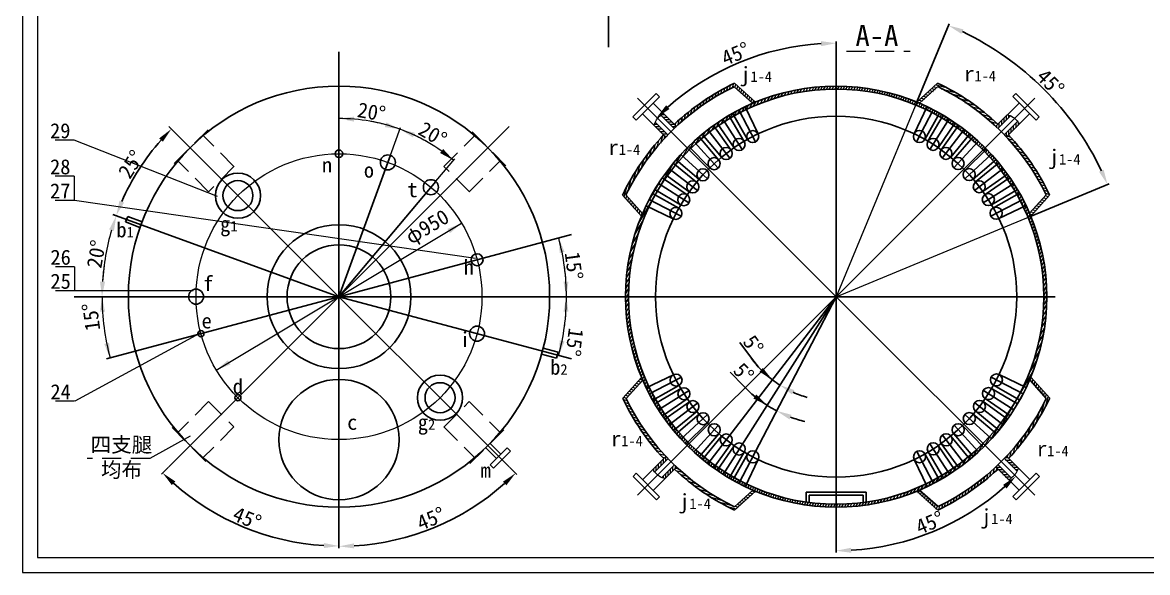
# Model space of a CAD drawing. Header units: millimetres. Extents: x -7851 to 49131, y -10352 to 4613.
# Drawn here: x -7850.7 to -7476.9, y 920.4 to 1103.2 of the extents above; entities that cross this region are included whole.
import ezdxf

# ---------------------------------------------------------------- set-up
doc = ezdxf.new("R2010")
doc.units = ezdxf.units.MM
doc.linetypes.add('DASHED2', pattern=[9.525, 6.35, -3.175])
for name, color, linetype, lineweight in [('图层3', 1, 'DASHED2', 5), ('图层4', 7, 'Continuous', 20), ('实体', 7, 'Continuous', 30), ('标注', 7, 'Continuous', 13), ('细线', 7, 'Continuous', 13), ('虚线', 7, 'DASHED2', 13)]:
    doc.layers.add(name, color=color, linetype=linetype, lineweight=lineweight)
doc.styles.add('T仿宋_GB2312', font='SIMFANG.TTF')
doc.dimstyles.new('副本 (2)ISO-25', dxfattribs={"dimtxt": 5, "dimasz": 5, "dimexe": 0.6, "dimexo": 0.1, "dimgap": 0.6245, "dimtad": 1, "dimdsep": 46, "dimtxsty": 'T仿宋_GB2312', "dimcen": 2.5, "dimadec": 0, "dimazin": 0, "dimtfac": 1, "dimtmove": 0, "dimatfit": 3, "dimfxl": 1, "dimarcsym": 0})
pattern_1 = [(165, (-13101.1166, 695.2885), (-0.20543762, -0.76670362), [])]
pattern_2 = [(255, (-7263.5898, -4508.75695), (0.76670362, -0.20543762), [])]
pattern_3 = [(345, (-2059.5444, 1328.76985), (0.20543762, 0.76670362), [])]
pattern_4 = [(75, (-7897.0712, 6532.8153), (-0.76670362, 0.20543762), [])]

# ---------------------------------------------------------------- blocks, each defined once
blk = doc.blocks.new('*D1')
at = {"layer": 'Defpoints', "color": 0}
for p in [(-7745.54, 1093.45), (-7706.44, 973), (-7688.97, 955.53), (-7745.54, 933.07), (-7724.06, 931.95)]:
    blk.add_point(p, dxfattribs=at)
at = {"layer": '标注', "color": 0, "lineweight": -2}
for p, q in [((-7688.9, 955.46), (-7686.44, 953)), ((-7745.54, 932.97), (-7745.54, 928.52))]:
    blk.add_line(p, q, dxfattribs=at)
blk.add_arc((-7745.54, 1012.1), 82.99, 273.4527, 311.5473, dxfattribs=at)
at = {"layer": '标注', "color": 0}
for points in [[(-7691.07, 950.6), (-7689.93, 949.39), (-7686.86, 953.42)], [(-7740.52, 928.44), (-7740.57, 930.1), (-7745.54, 929.12)]]:
    blk.add_solid(points, dxfattribs=at)
at = {"layer": '标注', "color": 0, "insert": (-7714.98, 938.32), "char_height": 5, "attachment_point": 5, "rotation": 22.5, "style": 'T仿宋_GB2312'}
blk.add_mtext('45°', dxfattribs=at)
blk = doc.blocks.new('*D2')
at = {"layer": 'Defpoints', "color": 0}
for p in [(-7745.54, 1093.45), (-7745.54, 1012.1), (-7802.11, 955.53), (-7786.98, 940.33), (-7745.54, 933.07)]:
    blk.add_point(p, dxfattribs=at)
at = {"layer": '标注', "color": 0, "lineweight": -2}
for p, q in [((-7802.18, 955.46), (-7804.56, 953.08)), ((-7745.54, 932.97), (-7745.54, 928.63))]:
    blk.add_line(p, q, dxfattribs=at)
blk.add_arc((-7745.54, 1012.1), 82.87, 228.4574, 266.5426, dxfattribs=at)
at = {"layer": '标注', "color": 0}
for points in [[(-7801.07, 949.47), (-7799.93, 950.68), (-7804.14, 953.5)], [(-7750.51, 930.22), (-7750.56, 928.55), (-7745.54, 929.23)]]:
    blk.add_solid(points, dxfattribs=at)
at = {"layer": '标注', "color": 0, "insert": (-7776.06, 938.43), "char_height": 5, "attachment_point": 5, "rotation": 337.5, "style": 'T仿宋_GB2312'}
blk.add_mtext('45°', dxfattribs=at)
blk = doc.blocks.new('*D3')
at = {"layer": 'Defpoints', "color": 0}
for p in [(-7802.11, 1068.67), (-7808.74, 1059.15), (-7820.72, 1039.46), (-7745.54, 1012.1), (-7745.54, 1012.1)]:
    blk.add_point(p, dxfattribs=at)
at = {"layer": '标注', "color": 0, "lineweight": -2}
blk.add_arc((-7745.54, 1012.1), 78.79, 138.6366, 156.3634, dxfattribs=at)
at = {"layer": '标注', "color": 0}
for points in [[(-7805.28, 1064.74), (-7804.07, 1063.6), (-7801.25, 1067.82)], [(-7816.95, 1043.38), (-7818.49, 1044), (-7819.58, 1039.05)]]:
    blk.add_solid(points, dxfattribs=at)
at = {"layer": '标注', "color": 0, "insert": (-7814.63, 1056.12), "char_height": 5, "attachment_point": 5, "rotation": 57.5, "style": 'T仿宋_GB2312'}
blk.add_mtext('25°', dxfattribs=at)
blk = doc.blocks.new('*D4')
at = {"layer": 'Defpoints', "color": 0}
for p in [(-7553.52, 1076.75), (-7502.89, 1071.47), (-7515.63, 1038.87), (-7580.33, 1012.1), (-7580.33, 1012.1)]:
    blk.add_point(p, dxfattribs=at)
at = {"layer": '标注', "color": 0, "lineweight": -2}
for p, q in [((-7553.48, 1076.84), (-7542.72, 1102.79)), ((-7515.54, 1038.9), (-7489.61, 1049.63))]:
    blk.add_line(p, q, dxfattribs=at)
blk.add_arc((-7580.33, 1012.1), 97.58, 25.4092, 64.5366, dxfattribs=at)
at = {"layer": '标注', "color": 0}
for points in [[(-7538.72, 1099.44), (-7538.04, 1100.96), (-7542.95, 1102.23)], [(-7491.43, 1054.31), (-7492.96, 1053.63), (-7490.16, 1049.4)]]:
    blk.add_solid(points, dxfattribs=at)
at = {"layer": '标注', "color": 0, "insert": (-7509.09, 1083.28), "char_height": 5, "attachment_point": 5, "rotation": 314.9729, "style": 'T仿宋_GB2312'}
blk.add_mtext('45°', dxfattribs=at)
blk = doc.blocks.new('*D5')
at = {"layer": 'Defpoints', "color": 0}
for p in [(-7602.14, 1093.48), (-7580.33, 1091.74), (-7646.35, 1078.13), (-7580.33, 1012.1), (-7580.33, 952.1)]:
    blk.add_point(p, dxfattribs=at)
at = {"layer": '标注', "color": 0, "lineweight": -2}
blk.add_line((-7580.33, 1091.84), (-7580.33, 1096.96), dxfattribs=at)
blk.add_arc((-7580.33, 1012.1), 84.25, 93.4008, 131.5992, dxfattribs=at)
at = {"layer": '标注', "color": 0}
for points in [[(-7585.35, 1097.04), (-7585.3, 1095.37), (-7580.33, 1096.36)], [(-7635.7, 1074.5), (-7636.84, 1075.71), (-7639.91, 1071.68)]]:
    blk.add_solid(points, dxfattribs=at)
at = {"layer": '标注', "color": 0, "insert": (-7613.77, 1092.83), "char_height": 5, "attachment_point": 5, "rotation": 22.5, "style": 'T仿宋_GB2312'}
blk.add_mtext('45°', dxfattribs=at)
blk = doc.blocks.new('*D6')
at = {"layer": 'Defpoints', "color": 0}
for p in [(-7580.33, 1012.1), (-7580.33, 952.1), (-7514.31, 946.08), (-7580.33, 935.62), (-7558.47, 930.53)]:
    blk.add_point(p, dxfattribs=at)
at = {"layer": '标注', "color": 0, "lineweight": -2}
blk.add_line((-7580.33, 935.52), (-7580.33, 927.06), dxfattribs=at)
blk.add_arc((-7580.33, 1012.1), 84.45, 273.3929, 311.6071, dxfattribs=at)
at = {"layer": '标注', "color": 0}
for points in [[(-7524.83, 949.57), (-7523.68, 948.35), (-7520.62, 952.39)], [(-7575.31, 926.97), (-7575.36, 928.64), (-7580.33, 927.66)]]:
    blk.add_solid(points, dxfattribs=at)
at = {"layer": '标注', "color": 0, "insert": (-7549.21, 936.97), "char_height": 5, "attachment_point": 5, "rotation": 22.5, "style": 'T仿宋_GB2312'}
blk.add_mtext('45°', dxfattribs=at)
blk = doc.blocks.new('*D7')
at = {"layer": 'Defpoints', "color": 0}
for p in [(-7580.33, 1012.04), (-7580.33, 1012.03), (-7601.15, 974.72), (-7617.92, 953.04), (-7612.63, 949.99)]:
    blk.add_point(p, dxfattribs=at)
at = {"layer": '标注', "color": 0, "lineweight": -2}
blk.add_line((-7611.04, 982.32), (-7615.56, 986.98), dxfattribs=at)
for start, end in [(224.0767, 237.5), (224.0997, 230.7999), (237.5, 242.5), (249.2001, 255.9003)]:
    blk.add_arc((-7580.31, 1012.08), 42.78, start, end, dxfattribs=at)
at = {"layer": '标注', "color": 0}
for points in [[(-7606.86, 979.6), (-7607.83, 978.25), (-7603.29, 976)], [(-7595.84, 971.32), (-7595.16, 972.84), (-7600.06, 974.13)]]:
    blk.add_solid(points, dxfattribs=at)
at = {"layer": '标注', "color": 0, "insert": (-7611.05, 986.82), "char_height": 5, "attachment_point": 5, "rotation": 314.0767, "style": 'T仿宋_GB2312'}
blk.add_mtext('5°', dxfattribs=at)
blk = doc.blocks.new('*D8')
at = {"layer": 'Defpoints', "color": 0}
for p in [(-7580.33, 1012.04), (-7580.33, 1012.04), (-7599.86, 983.27), (-7622.92, 956.54), (-7617.92, 953.04)]:
    blk.add_point(p, dxfattribs=at)
at = {"layer": '标注', "color": 0, "lineweight": -2}
blk.add_line((-7608.48, 991.62), (-7612.3, 996.87), dxfattribs=at)
for start, end in [(215.9887, 232.5), (216.0316, 224.2658), (232.5, 237.5), (245.7342, 253.9684)]:
    blk.add_arc((-7580.31, 1012.08), 34.82, start, end, dxfattribs=at)
at = {"layer": '标注', "color": 0}
for points in [[(-7604.69, 988.4), (-7605.79, 987.15), (-7601.5, 984.45)], [(-7595.01, 979.6), (-7594.22, 981.07), (-7599.01, 982.71)]]:
    blk.add_solid(points, dxfattribs=at)
at = {"layer": '标注', "color": 0, "insert": (-7607.86, 996.08), "char_height": 5, "attachment_point": 5, "rotation": 305.9887, "style": 'T仿宋_GB2312'}
blk.add_mtext('5°', dxfattribs=at)

msp = doc.modelspace()

# ---------------------------------------------------------------- hatches: boundary and pattern name
at = {"layer": '标注'}
h = msp.add_hatch(dxfattribs=at)
h.set_pattern_fill('ANSI31', color=256, scale=0.25, angle=15, style=0)
h.set_pattern_definition([(60, (-13101.1166, 695.2885), (-0.68740766, 0.396875), [])])
h.paths.add_polyline_path([(-7629.121, 1060.894), (-7629.828, 1061.601, 0.1989124), (-7650.33, 1012.103), (-7649.33, 1012.103, -0.1989124)])
h.paths.add_polyline_path([(-7649.33, 1012.103), (-7650.33, 1012.103, 0.1989124), (-7629.828, 962.606), (-7629.121, 963.313, -0.1989124)])
h.paths.add_polyline_path([(-7629.121, 963.313), (-7629.828, 962.606, 0.0328638), (-7622.916, 956.547), (-7622.307, 957.34, -0.0328656)])
h.paths.add_polyline_path([(-7622.307, 957.34), (-7622.916, 956.547, 0.0218181), (-7617.912, 953.047), (-7617.375, 953.89, -0.0218181)])
h.paths.add_polyline_path([(-7617.375, 953.89), (-7617.912, 953.047, 0.0218172), (-7612.623, 949.997), (-7612.161, 950.884, -0.0218171)])
h.paths.add_polyline_path([(-7612.161, 950.884), (-7612.623, 949.997, 0.5627354), (-7510.33, 1012.103), (-7511.33, 1012.103, -0.5627331)])
h.paths.add_polyline_path([(-7629.828, 1061.601), (-7629.121, 1060.894, -0.6681786), (-7511.33, 1012.103), (-7510.33, 1012.103, 0.6681786)])
h = msp.add_hatch(dxfattribs=at)
h.set_pattern_fill('ANSI31', color=256, scale=0.25, angle=30, style=0)
h.set_pattern_definition(pattern_4)
h.paths.add_polyline_path([(-7607.998, 1076.297, -0.0035586), (-7607.081, 1076.686), (-7614.047, 1082.965, 0.0775203), (-7634.054, 1069.312), (-7633.347, 1068.604, -0.0755958), (-7614.124, 1081.819)])
h = msp.add_hatch(dxfattribs=at)
h.set_pattern_fill('ANSI31', color=256, scale=0.25, angle=300, style=0)
h.set_pattern_definition(pattern_3)
h.paths.add_polyline_path([(-7527.291, 1068.581), (-7526.584, 1069.288, 0.0775203), (-7546.591, 1082.942), (-7553.579, 1076.642, -0.0035604), (-7552.661, 1076.254), (-7546.514, 1081.796, -0.0755958)])
h = msp.add_hatch(dxfattribs=at)
h.set_pattern_fill('ANSI31', color=256, scale=0.25, angle=-45, style=0)
h.set_pattern_definition([(360, (-7897.0712, 6532.8153), (1e-15, 0.79375), [])])
edge = h.paths.add_edge_path()
edge.add_arc((-7580.282, 1012.004), 77.585, 133.15346, 133.8922, ccw=False)
edge.add_line((-7633.347, 1068.604), (-7637.69, 1072.948))
edge.add_spline(control_points=[(-7637.69, 1072.948), (-7637.961, 1072.751), (-7638.228, 1072.547), (-7638.488, 1072.332)], knot_values=[6.8024862, 6.8024862, 6.8024862, 6.8024862, 7.8069142, 7.8069142, 7.8069142, 7.8069142], degree=3, periodic=0)
edge.add_line((-7638.488, 1072.332), (-7634.072, 1067.915))
edge = h.paths.add_edge_path()
edge.add_arc((-7580.282, 1012.004), 77.585, 136.1078, 136.84654, ccw=False)
edge.add_line((-7636.193, 1065.794), (-7640.392, 1069.993))
edge.add_spline(control_points=[(-7640.392, 1069.993), (-7640.538, 1069.652), (-7640.651, 1069.295), (-7640.74, 1068.927)], knot_values=[2.6060557, 2.6060557, 2.6060557, 2.6060557, 3.7421224, 3.7421224, 3.7421224, 3.7421224], degree=3, periodic=0)
edge.add_line((-7640.74, 1068.927), (-7636.882, 1065.069))
h = msp.add_hatch(dxfattribs=at)
h.set_pattern_fill('ANSI31', color=256, scale=0.25, angle=225, style=0)
h.set_pattern_definition([(270, (-2059.5444, 1328.76985), (0.79375, -6e-16), [])])
edge = h.paths.add_edge_path()
edge.add_arc((-7580.356, 1011.98), 77.585, 403.15346, 403.8922, ccw=False)
edge.add_line((-7523.756, 1065.045), (-7519.412, 1069.389))
edge.add_spline(control_points=[(-7519.412, 1069.389), (-7519.609, 1069.66), (-7519.813, 1069.927), (-7520.028, 1070.187)], knot_values=[6.8024862, 6.8024862, 6.8024862, 6.8024862, 7.8069142, 7.8069142, 7.8069142, 7.8069142], degree=3, periodic=0)
edge.add_line((-7520.028, 1070.187), (-7524.444, 1065.771))
edge = h.paths.add_edge_path()
edge.add_arc((-7580.356, 1011.98), 77.585, 406.1078, 406.84654, ccw=False)
edge.add_line((-7526.566, 1067.892), (-7522.367, 1072.091))
edge.add_spline(control_points=[(-7522.367, 1072.091), (-7522.707, 1072.237), (-7523.064, 1072.349), (-7523.433, 1072.439)], knot_values=[2.6060557, 2.6060557, 2.6060557, 2.6060557, 3.7421224, 3.7421224, 3.7421224, 3.7421224], degree=3, periodic=0)
edge.add_line((-7523.433, 1072.439), (-7527.291, 1068.581))
h = msp.add_hatch(dxfattribs=at)
h.set_pattern_fill('ANSI31', color=256, scale=0.25, angle=30, style=0)
h.set_pattern_definition(pattern_4)
h.paths.add_polyline_path([(-7636.882, 1065.069), (-7637.59, 1065.776, 0.0775203), (-7651.243, 1045.769), (-7644.943, 1038.78, -0.0035604), (-7644.556, 1039.699), (-7650.097, 1045.846, -0.0755958)])
h = msp.add_hatch(dxfattribs=at)
h.set_pattern_fill('ANSI31', color=256, scale=0.25, angle=300, style=0)
h.set_pattern_definition(pattern_3)
h.paths.add_polyline_path([(-7516.062, 1039.697, -0.0035586), (-7515.674, 1038.78), (-7509.394, 1045.745, 0.0775203), (-7523.048, 1065.753), (-7523.756, 1065.045, -0.0755958), (-7510.54, 1045.822)])
h = msp.add_hatch(dxfattribs=at)
h.set_pattern_fill('ANSI31', color=256, scale=0.25, angle=120, style=0)
h.set_pattern_definition(pattern_1)
h.paths.add_polyline_path([(-7644.598, 984.361, -0.0035586), (-7644.987, 985.279), (-7651.267, 978.313, 0.0775203), (-7637.613, 958.306), (-7636.905, 959.013, -0.0755958), (-7650.121, 978.236)])
h = msp.add_hatch(dxfattribs=at)
h.set_pattern_fill('ANSI31', color=256, scale=0.25, angle=210, style=0)
h.set_pattern_definition(pattern_2)
h.paths.add_polyline_path([(-7523.779, 958.99), (-7523.071, 958.282, 0.0775203), (-7509.418, 978.289), (-7515.718, 985.278, -0.0035604), (-7516.105, 984.359), (-7510.564, 978.213, -0.0755958)])
h = msp.add_hatch(dxfattribs=at)
h.set_pattern_fill('ANSI31', color=256, scale=0.25, angle=45, style=0)
h.set_pattern_definition([(90, (-13101.1166, 695.2885), (-0.79375, 2e-16), [])])
edge = h.paths.add_edge_path()
edge.add_arc((-7580.305, 1012.078), 77.585, 223.15346, 223.8922, ccw=False)
edge.add_line((-7636.905, 959.013), (-7641.249, 954.669))
edge.add_spline(control_points=[(-7641.249, 954.669), (-7641.052, 954.398), (-7640.848, 954.131), (-7640.633, 953.871)], knot_values=[6.8024862, 6.8024862, 6.8024862, 6.8024862, 7.8069142, 7.8069142, 7.8069142, 7.8069142], degree=3, periodic=0)
edge.add_line((-7640.633, 953.871), (-7636.217, 958.288))
edge = h.paths.add_edge_path()
edge.add_arc((-7580.305, 1012.078), 77.585, 226.1078, 226.84654, ccw=False)
edge.add_line((-7634.095, 956.166), (-7638.294, 951.968))
edge.add_spline(control_points=[(-7638.294, 951.968), (-7637.954, 951.822), (-7637.597, 951.709), (-7637.228, 951.62)], knot_values=[2.6060557, 2.6060557, 2.6060557, 2.6060557, 3.7421224, 3.7421224, 3.7421224, 3.7421224], degree=3, periodic=0)
edge.add_line((-7637.228, 951.62), (-7633.37, 955.478))
h = msp.add_hatch(dxfattribs=at)
h.set_pattern_fill('ANSI31', color=256, scale=0.25, angle=135, style=0)
h.set_pattern_definition([(180, (-7263.5898, -4508.75695), (-4e-16, -0.79375), [])])
edge = h.paths.add_edge_path()
edge.add_arc((-7580.379, 1012.055), 77.585, 313.15346, 313.8922, ccw=False)
edge.add_line((-7527.314, 955.454), (-7522.971, 951.11))
edge.add_spline(control_points=[(-7522.971, 951.11), (-7522.7, 951.307), (-7522.433, 951.511), (-7522.172, 951.726)], knot_values=[6.8024862, 6.8024862, 6.8024862, 6.8024862, 7.8069142, 7.8069142, 7.8069142, 7.8069142], degree=3, periodic=0)
edge.add_line((-7522.172, 951.726), (-7526.589, 956.143))
edge = h.paths.add_edge_path()
edge.add_arc((-7580.379, 1012.055), 77.585, 316.1078, 316.84654, ccw=False)
edge.add_line((-7524.468, 958.264), (-7520.269, 954.066))
edge.add_spline(control_points=[(-7520.269, 954.066), (-7520.123, 954.406), (-7520.01, 954.763), (-7519.921, 955.132)], knot_values=[2.6060557, 2.6060557, 2.6060557, 2.6060557, 3.7421224, 3.7421224, 3.7421224, 3.7421224], degree=3, periodic=0)
edge.add_line((-7519.921, 955.132), (-7523.779, 958.99))
h = msp.add_hatch(dxfattribs=at)
h.set_pattern_fill('ANSI31', color=256, scale=0.25, angle=120, style=0)
h.set_pattern_definition(pattern_1)
h.paths.add_polyline_path([(-7633.37, 955.478), (-7634.077, 954.77, 0.0775203), (-7614.07, 941.116), (-7607.082, 947.417, -0.0035604), (-7608, 947.804), (-7614.147, 942.262, -0.0755958)])
h = msp.add_hatch(dxfattribs=at)
h.set_pattern_fill('ANSI31', color=256, scale=0.25, angle=210, style=0)
h.set_pattern_definition(pattern_2)
h.paths.add_polyline_path([(-7552.663, 947.761, -0.0035586), (-7553.58, 947.373), (-7546.614, 941.093, 0.0775203), (-7526.607, 954.747), (-7527.314, 955.454, -0.0755958), (-7546.537, 942.239)])

# ---------------------------------------------------------------- linework, layer by layer
for p, q in [((-7656.029, 1188.571), (-7656.029, 1095.019)), ((-7745.54, 933.071), (-7745.54, 1093.452)), ((-7580.33, 1091.738), (-7580.33, 952.103)), ((-7580.33, 1012.103), (-7646.352, 1078.125)), ((-7580.33, 1012.103), (-7514.309, 1078.125)), ((-7607.137, 1063.525), (-7612.678, 1074.169)), ((-7553.574, 1063.575), (-7548.033, 1074.219)), ((-7611.519, 1060.995), (-7617.967, 1071.115)), ((-7549.192, 1061.045), (-7542.745, 1071.166)), ((-7745.54, 1012.103), (-7802.108, 1068.672)), ((-7745.54, 1012.103), (-7688.971, 1068.672)), ((-7615.664, 1058.092), (-7622.969, 1067.613)), ((-7545.048, 1058.143), (-7537.743, 1067.663)), ((-7619.54, 1054.84), (-7627.647, 1063.687)), ((-7541.172, 1054.891), (-7533.065, 1063.738)), ((-7745.54, 1012.103), (-7728.439, 1059.088)), ((-7623.118, 1051.262), (-7631.965, 1059.369)), ((-7537.594, 1051.313), (-7528.746, 1059.42)), ((-7626.37, 1047.386), (-7635.891, 1054.691)), ((-7534.341, 1047.437), (-7524.821, 1054.742)), ((-7745.54, 1012.103), (-7713.4, 1050.405)), ((-7629.273, 1043.241), (-7639.393, 1049.689)), ((-7531.439, 1043.292), (-7521.318, 1049.74)), ((-7631.802, 1038.859), (-7642.447, 1044.4)), ((-7528.909, 1038.91), (-7518.265, 1044.451)), ((-7745.54, 1012.103), (-7820.715, 1039.465)), ((-7745.54, 1012.103), (-7668.266, 1032.809)), ((-7833.528, 1012.103), (-7660.837, 1012.103)), ((-7745.54, 1012.103), (-7822.814, 991.398)), ((-7745.54, 1012.103), (-7802.108, 955.535)), ((-7745.54, 1012.103), (-7706.438, 973.002)), ((-7745.54, 1012.103), (-7668.266, 991.398)), ((-7670.383, 1012.103), (-7507.514, 1012.103)), ((-7580.33, 1012.103), (-7646.352, 946.081)), ((-7580.33, 1012.045), (-7622.918, 956.543)), ((-7580.33, 1012.038), (-7617.916, 953.04)), ((-7580.33, 1012.029), (-7612.628, 949.987)), ((-7580.33, 1012.103), (-7514.309, 946.081)), ((-7631.752, 985.296), (-7642.396, 979.755)), ((-7528.858, 985.347), (-7518.214, 979.806)), ((-7629.222, 980.915), (-7639.343, 974.467)), ((-7531.388, 980.965), (-7521.268, 974.518)), ((-7626.32, 976.77), (-7635.84, 969.465)), ((-7534.291, 976.82), (-7524.77, 969.515)), ((-7706.438, 973.002), (-7688.971, 955.535)), ((-7623.067, 972.894), (-7631.915, 964.787)), ((-7537.543, 972.944), (-7528.696, 964.837)), ((-7619.489, 969.316), (-7627.596, 960.468)), ((-7541.121, 969.367), (-7533.014, 960.519)), ((-7544.997, 966.114), (-7537.692, 956.594)), ((-7549.142, 963.212), (-7542.694, 953.091)), ((-7553.524, 960.682), (-7547.983, 950.038)), ((-7580.33, 952.103), (-7580.33, 935.623))]:
    msp.add_line(p, q)
msp.add_circle((-7580.33, 1012.103), 60)
at = {"layer": '图层3'}
for p, q in [((-7576.899, 1093.699), (-7555.723, 1093.699)), ((-7833.511, 1064.083), (-7841.984, 1064.083)), ((-7833.519, 1052.106), (-7841.993, 1052.106)), ((-7833.519, 1044.123), (-7841.993, 1044.123)), ((-7833.39, 1022.048), (-7841.864, 1022.048)), ((-7833.39, 1014.064), (-7841.864, 1014.064)), ((-7833.39, 977.365), (-7841.864, 977.365)), ((-7808.398, 958.272), (-7829.234, 958.272))]:
    msp.add_line(p, q, dxfattribs=at)
at = {"layer": '图层4'}
for p, q in [((-7850.712, 1761.421), (-7850.712, 920.421)), ((-7845.712, 1756.421), (-7845.712, 925.421)), ((-7833.519, 1052.106), (-7833.519, 1044.123)), ((-7833.39, 1022.048), (-7833.39, 1014.064)), ((-7845.712, 925.421), (-7261.712, 925.421)), ((-7681.152, 925.421), (-7471.432, 925.421)), ((-7850.712, 920.421), (-7256.712, 920.421))]:
    msp.add_line(p, q, dxfattribs=at)
at = {"layer": '实体'}
for p, q in [((-7608.068, 1076.367), (-7614.198, 1081.893)), ((-7607.144, 1076.749), (-7614.121, 1083.04)), ((-7553.568, 1076.8), (-7546.591, 1083.09)), ((-7552.644, 1076.418), (-7546.514, 1081.944)), ((-7640.107, 1079.607), (-7647.885, 1071.829)), ((-7639.046, 1078.546), (-7646.824, 1070.768)), ((-7640.107, 1079.607), (-7639.046, 1078.546)), ((-7520.605, 1079.658), (-7521.666, 1078.597)), ((-7513.888, 1070.819), (-7521.666, 1078.597)), ((-7512.827, 1071.879), (-7520.605, 1079.658)), ((-7641.167, 1076.425), (-7633.421, 1068.678)), ((-7609.819, 1064.346), (-7614.73, 1073.057)), ((-7606.272, 1066.192), (-7610.591, 1075.211)), ((-7554.44, 1066.243), (-7550.121, 1075.262)), ((-7550.893, 1064.396), (-7545.982, 1073.108)), ((-7519.544, 1076.476), (-7527.291, 1068.729)), ((-7647.885, 1071.829), (-7646.824, 1070.768)), ((-7644.703, 1072.889), (-7636.956, 1065.143)), ((-7640.466, 1070.067), (-7636.249, 1065.85)), ((-7638.563, 1072.406), (-7634.128, 1067.971)), ((-7614.262, 1061.579), (-7619.914, 1069.829)), ((-7610.889, 1063.728), (-7615.978, 1072.336)), ((-7549.822, 1063.778), (-7544.733, 1072.387)), ((-7546.449, 1061.63), (-7540.798, 1069.88)), ((-7522.367, 1072.239), (-7526.584, 1068.022)), ((-7520.028, 1070.335), (-7524.463, 1065.901)), ((-7516.009, 1072.94), (-7523.756, 1065.193)), ((-7512.827, 1071.879), (-7513.888, 1070.819)), ((-7618.448, 1058.435), (-7624.796, 1066.162)), ((-7615.275, 1060.87), (-7621.095, 1069.002)), ((-7545.437, 1060.921), (-7539.617, 1069.053)), ((-7542.264, 1058.486), (-7535.915, 1066.212)), ((-7622.343, 1054.939), (-7629.341, 1062.082)), ((-7619.394, 1057.641), (-7625.901, 1065.235)), ((-7541.317, 1057.692), (-7534.811, 1065.286)), ((-7537.495, 1054.116), (-7530.351, 1061.114)), ((-7626.713, 1050.17), (-7634.439, 1056.518)), ((-7625.919, 1051.116), (-7633.513, 1057.623)), ((-7534.793, 1051.167), (-7527.199, 1057.674)), ((-7533.998, 1050.221), (-7526.272, 1056.569)), ((-7629.857, 1045.985), (-7638.107, 1051.636)), ((-7629.148, 1046.997), (-7637.28, 1052.817)), ((-7531.564, 1047.048), (-7523.432, 1052.867)), ((-7530.855, 1046.035), (-7522.605, 1051.686)), ((-7632.006, 1042.611), (-7640.614, 1047.7)), ((-7528.706, 1042.662), (-7520.098, 1047.751)), ((-7645.027, 1038.866), (-7651.318, 1045.843)), ((-7644.645, 1039.79), (-7650.171, 1045.92)), ((-7632.624, 1041.541), (-7641.335, 1046.452)), ((-7528.088, 1041.592), (-7519.377, 1046.502)), ((-7516.067, 1039.84), (-7510.54, 1045.971)), ((-7515.684, 1038.916), (-7509.394, 1045.894)), ((-7634.47, 1037.994), (-7643.489, 1042.313)), ((-7526.241, 1038.044), (-7517.222, 1042.364)), ((-7816.433, 1036.938), (-7815.716, 1038.805)), ((-7816.433, 1036.938), (-7811.667, 1035.107)), ((-7815.716, 1038.805), (-7810.95, 1036.974)), ((-7672.741, 993.632), (-7677.673, 994.954)), ((-7673.258, 991.7), (-7678.191, 993.022)), ((-7673.258, 991.7), (-7672.741, 993.632)), ((-7644.977, 985.29), (-7651.267, 978.313)), ((-7644.594, 984.366), (-7650.121, 978.236)), ((-7634.42, 986.162), (-7643.439, 981.843)), ((-7526.191, 986.213), (-7517.172, 981.894)), ((-7516.016, 984.417), (-7510.49, 978.287)), ((-7515.634, 985.341), (-7509.343, 978.364)), ((-7632.573, 982.615), (-7641.284, 977.704)), ((-7631.955, 981.544), (-7640.563, 976.455)), ((-7528.655, 981.595), (-7520.047, 976.506)), ((-7528.037, 982.665), (-7519.326, 977.755)), ((-7629.806, 978.171), (-7638.056, 972.52)), ((-7629.097, 977.159), (-7637.229, 971.339)), ((-7531.513, 977.21), (-7523.381, 971.39)), ((-7530.804, 978.222), (-7522.554, 972.571)), ((-7626.663, 973.986), (-7634.389, 967.637)), ((-7625.868, 973.039), (-7633.462, 966.533)), ((-7534.742, 973.09), (-7527.148, 966.584)), ((-7533.948, 974.037), (-7526.221, 967.688)), ((-7623.166, 970.091), (-7630.31, 963.093)), ((-7538.318, 969.268), (-7531.32, 962.124)), ((-7619.344, 966.515), (-7625.85, 958.921)), ((-7618.397, 965.72), (-7624.746, 957.994)), ((-7542.213, 965.771), (-7535.865, 958.045)), ((-7541.267, 966.566), (-7534.76, 958.972)), ((-7693.144, 958.293), (-7696.754, 961.904)), ((-7691.73, 959.707), (-7695.34, 963.318)), ((-7689.608, 961.829), (-7695.265, 956.172)), ((-7689.608, 961.829), (-7688.548, 960.768)), ((-7615.224, 963.286), (-7621.044, 955.154)), ((-7614.212, 962.577), (-7619.863, 954.327)), ((-7546.398, 962.628), (-7540.747, 954.378)), ((-7545.386, 963.337), (-7539.566, 955.204)), ((-7688.548, 960.768), (-7694.204, 955.111)), ((-7644.652, 951.266), (-7636.905, 959.013)), ((-7640.633, 953.871), (-7636.198, 958.306)), ((-7610.839, 960.428), (-7615.928, 951.82)), ((-7609.768, 959.81), (-7614.679, 951.099)), ((-7606.221, 957.963), (-7610.54, 948.944)), ((-7554.389, 958.014), (-7550.07, 948.995)), ((-7550.842, 959.861), (-7545.931, 951.15)), ((-7549.772, 960.479), (-7544.683, 951.87)), ((-7520.195, 954.14), (-7524.412, 958.357)), ((-7515.958, 951.317), (-7523.705, 959.064)), ((-7695.265, 956.172), (-7694.204, 955.111)), ((-7647.834, 952.327), (-7646.773, 953.388)), ((-7646.773, 953.388), (-7638.995, 945.61)), ((-7641.117, 947.731), (-7633.37, 955.478)), ((-7638.294, 951.968), (-7634.077, 956.185)), ((-7519.494, 947.782), (-7527.24, 955.528)), ((-7522.098, 951.801), (-7526.533, 956.235)), ((-7521.615, 945.66), (-7513.837, 953.439)), ((-7512.776, 952.378), (-7513.837, 953.439)), ((-7647.834, 952.327), (-7640.056, 944.549)), ((-7520.554, 944.6), (-7512.776, 952.378)), ((-7608.017, 947.789), (-7614.147, 942.262)), ((-7607.093, 947.406), (-7614.07, 941.116)), ((-7590.33, 947.103), (-7590.33, 943.832)), ((-7590.33, 947.103), (-7570.33, 947.103)), ((-7589.33, 946.103), (-7571.33, 946.103)), ((-7589.33, 946.103), (-7589.33, 943.693)), ((-7571.33, 946.103), (-7571.33, 943.693)), ((-7570.33, 947.103), (-7570.33, 943.832)), ((-7553.517, 947.457), (-7546.54, 941.167)), ((-7552.593, 947.84), (-7546.463, 942.313)), ((-7640.056, 944.549), (-7638.995, 945.61)), ((-7520.554, 944.6), (-7521.615, 945.66))]:
    msp.add_line(p, q, dxfattribs=at)
for centre, radius in [((-7745.54, 1012.103), 70), ((-7580.33, 1012.103), 70), ((-7580.33, 1012.103), 69), ((-7608.061, 1065.299), 2), ((-7552.651, 1065.349), 2), ((-7612.594, 1062.681), 2), ((-7548.118, 1062.732), 2), ((-7745.54, 1059.603), 1.25), ((-7729.294, 1056.739), 2.5), ((-7620.891, 1056.315), 2), ((-7616.882, 1059.679), 2), ((-7543.83, 1059.73), 2), ((-7539.82, 1056.365), 2), ((-7624.592, 1052.613), 2), ((-7536.119, 1052.664), 2), ((-7779.127, 1045.691), 7.5), ((-7779.127, 1045.691), 5), ((-7715.007, 1048.49), 2.5), ((-7627.957, 1048.604), 2), ((-7532.755, 1048.654), 2), ((-7630.959, 1044.316), 2), ((-7529.752, 1044.367), 2), ((-7633.577, 1039.783), 2), ((-7527.135, 1039.834), 2), ((-7745.54, 1012.103), 23.917), ((-7745.54, 1012.103), 17.261), ((-7699.658, 1024.397), 2), ((-7793.04, 1012.103), 2.5), ((-7699.658, 999.809), 2.5), ((-7791.421, 999.809), 1), ((-7745.54, 964.603), 20), ((-7711.952, 978.516), 7.5), ((-7711.952, 978.516), 5), ((-7633.526, 984.373), 2), ((-7527.084, 984.424), 2), ((-7779.127, 978.516), 1), ((-7630.909, 979.84), 2), ((-7529.702, 979.891), 2), ((-7627.906, 975.552), 2), ((-7532.704, 975.603), 2), ((-7624.542, 971.542), 2), ((-7536.068, 971.593), 2), ((-7620.841, 967.841), 2), ((-7539.77, 967.892), 2), ((-7616.831, 964.477), 2), ((-7543.779, 964.527), 2), ((-7612.543, 961.474), 2), ((-7608.01, 958.857), 2), ((-7552.6, 958.908), 2), ((-7548.067, 961.525), 2)]:
    msp.add_circle(centre, radius, dxfattribs=at)
for centre, radius, start, end in [((-7580.356, 1012.078), 77.585, 115.86106, 154.13894), ((-7580.356, 1012.078), 78.585, 115.44607, 133.17696), ((-7580.356, 1012.129), 78.585, 46.82304, 64.55393), ((-7580.356, 1012.129), 77.585, 25.86106, 64.13894), ((-7580.356, 1012.078), 78.585, 136.82304, 154.55393), ((-7580.356, 1012.129), 78.585, 25.44607, 43.17696), ((-7580.305, 1012.078), 78.585, 205.44607, 223.17696), ((-7580.305, 1012.078), 77.585, 205.86106, 244.13894), ((-7580.305, 1012.129), 77.585, 295.86106, 334.13894), ((-7580.305, 1012.129), 78.585, 316.82304, 334.55393), ((-7580.305, 1012.078), 78.585, 226.82304, 244.55393), ((-7580.305, 1012.129), 78.585, 295.44607, 313.17696)]:
    msp.add_arc(centre, radius, start, end, dxfattribs=at)
at = {"layer": '标注'}
for p, q in [((-7553.517, 1076.749), (-7580.33, 1012.103)), ((-7728.404, 1059.182), (-7725.081, 1068.314)), ((-7728.404, 1059.182), (-7725.081, 1068.314)), ((-7785.919, 1045.407), (-7833.511, 1064.083)), ((-7713.336, 1050.482), (-7707.089, 1057.927)), ((-7700.174, 1024.844), (-7833.4, 1044.076)), ((-7819.201, 1038.824), (-7820.126, 1039.16)), ((-7786.299, 987.712), (-7704.781, 1036.495)), ((-7580.33, 1012.103), (-7515.634, 1038.866)), ((-7793.985, 1014.018), (-7833.271, 1014.018)), ((-7833.428, 1012.103), (-7823.682, 1012.103)), ((-7670.283, 1012.103), (-7669.347, 1012.103)), ((-7791.909, 999.817), (-7833.271, 977.318)), ((-7668.362, 991.424), (-7673.103, 992.694)), ((-7795.037, 965.729), (-7808.398, 958.272))]:
    msp.add_line(p, q, dxfattribs=at)
msp.add_circle((-7745.54, 1012.103), 47.5, dxfattribs=at)
for radius, start, end in [(59.219, 70, 90), (59.219, 74.83909, 79.67819), (59.219, 50, 70), (59.219, 60.32181, 65.16091), (78.742, 163.70047, 176.3612), (75.592, 0, 15), (78.742, 172.72241, 176.3612), (75.592, 3.79048, 7.58095), (78.742, 180, 195), (75.592, 345, 0), (75.592, 352.41905, 356.20952)]:
    msp.add_arc((-7745.54, 1012.103), radius, start, end, dxfattribs=at)
for points in [[(-7740.509, 1071.943), (-7740.579, 1070.278), (-7745.54, 1071.322)], [(-7729.8, 1070.055), (-7730.304, 1068.466), (-7725.286, 1067.75)], [(-7720.981, 1065.073), (-7720.346, 1066.614), (-7725.286, 1067.75)], [(-7711.945, 1059.856), (-7710.929, 1061.177), (-7707.475, 1057.467)], [(-7821.909, 1034.462), (-7820.325, 1033.944), (-7819.562, 1038.955)], [(-7709.499, 1034.642), (-7708.643, 1033.212), (-7704.781, 1036.495)], [(-7670.578, 1026.987), (-7672.201, 1026.609), (-7672.523, 1031.668)], [(-7823.29, 1017.074), (-7824.956, 1017.127), (-7824.282, 1012.103)], [(-7823.29, 1017.074), (-7824.956, 1017.127), (-7824.282, 1012.103)], [(-7669.28, 1017.128), (-7670.946, 1017.073), (-7669.947, 1012.103)], [(-7823.29, 1007.132), (-7824.956, 1007.079), (-7824.282, 1012.103)], [(-7670.946, 1007.134), (-7669.28, 1007.078), (-7669.947, 1012.103)], [(-7823.55, 996.402), (-7821.928, 996.782), (-7821.599, 991.723)], [(-7672.201, 997.597), (-7670.578, 997.219), (-7672.523, 992.539)], [(-7782.436, 990.994), (-7781.58, 989.564), (-7786.299, 987.712)]]:
    msp.add_solid(points, dxfattribs=at)
at = {"layer": '细线'}
for points in [[(-7640.814, 1069.001), (-7640.652, 1069.668), (-7640.193, 1070.883), (-7638.929, 1072.137), (-7638.096, 1072.781), (-7637.764, 1073.022)], [(-7523.433, 1072.587), (-7522.766, 1072.425), (-7521.551, 1071.966), (-7520.297, 1070.701), (-7519.653, 1069.869), (-7519.412, 1069.537)], [(-7637.228, 951.62), (-7637.895, 951.782), (-7639.11, 952.241), (-7640.364, 953.505), (-7641.008, 954.337), (-7641.249, 954.669)], [(-7519.847, 955.206), (-7520.009, 954.538), (-7520.468, 953.324), (-7521.732, 952.07), (-7522.565, 951.426), (-7522.897, 951.185)]]:
    msp.add_open_spline(points, degree=3, knots=[2.6060557, 2.6060557, 2.6060557, 2.6060557, 4.66157, 6.5774092, 7.8069142, 7.8069142, 7.8069142, 7.8069142], dxfattribs=at)
at = {"layer": '虚线'}
for p, q in [((-7789.056, 1067.582), (-7801.79, 1054.887)), ((-7780.436, 1055.41), (-7790.835, 1065.808)), ((-7710.643, 1055.41), (-7700.232, 1065.821)), ((-7690.061, 1055.619), (-7702.756, 1068.353)), ((-7788.846, 1047), (-7799.257, 1057.411)), ((-7780.363, 1055.483), (-7788.846, 1047)), ((-7702.16, 1046.926), (-7710.643, 1055.41)), ((-7702.233, 1047), (-7691.835, 1057.398)), ((-7788.846, 977.207), (-7799.245, 966.808)), ((-7788.919, 977.28), (-7780.436, 968.797)), ((-7710.716, 968.724), (-7702.233, 977.207)), ((-7702.233, 977.207), (-7691.822, 966.795)), ((-7801.019, 968.587), (-7788.323, 955.853)), ((-7780.436, 968.797), (-7790.848, 958.385)), ((-7710.643, 968.797), (-7700.244, 958.398)), ((-7702.024, 956.624), (-7689.29, 969.32))]:
    msp.add_line(p, q, dxfattribs=at)

# ---------------------------------------------------------------- texts
at = {"layer": '标注', "attachment_point": 5, "style": 'T仿宋_GB2312'}
for s, insert, char_height in [('A-A', (-7566.773, 1098.885), 7), ('j{\\H0.7x;1-4}', (-7606.921, 1085.244), 5), ('r{\\H0.7x;1-4}', (-7532.485, 1086.2), 5), ('29', (-7838.164, 1067.213), 5), ('r{\\H0.7x;1-4}', (-7650.709, 1061.73), 5), ('j{\\H0.7x;1-4}', (-7504.386, 1057.759), 5), ('28', (-7838.173, 1055.236), 5), ('n', (-7749.522, 1055.884), 5), ('o', (-7735.581, 1054.126), 5), ('27', (-7838.173, 1047.253), 5), ('t', (-7721.099, 1047.635), 5), ('b{\\H0.7x;1}', (-7816.622, 1034.281), 5), ('g{\\H0.7x;1}', (-7782.14, 1035.465), 5), ('26', (-7838.044, 1025.177), 5), ('h', (-7702.428, 1021.938), 5), ('25', (-7838.044, 1017.194), 5), ('f', (-7788.986, 1016.492), 5), ('e', (-7789.518, 1004.014), 5), ('i', (-7703.665, 997.851), 5), ('b{\\H0.7x;2}', (-7672.456, 988.615), 5), ('d', (-7779.154, 982.243), 5), ('24', (-7838.044, 980.494), 5), ('c', (-7741.124, 970.295), 5), ('g{\\H0.7x;2}', (-7716.451, 969.527), 5), ('四支腿\\P均布', (-7817.82, 958.462), 5), ('r{\\H0.7x;1-4}', (-7649.848, 964.897), 5), ('r{\\H0.7x;1-4}', (-7508.323, 961.578), 5), ('m', (-7696.802, 954.392), 5), ('j{\\H0.7x;1-4}', (-7627.231, 943.284), 5), ('j{\\H0.7x;1-4}', (-7526.929, 938.242), 5)]:
    msp.add_mtext(s, dxfattribs=dict(at, insert=insert, char_height=char_height))
at = {"layer": '标注', "char_height": 5, "attachment_point": 5, "style": 'T仿宋_GB2312'}
for s, insert, rotation in [('20°', (-7734.714, 1073.499), 350), ('20°', (-7714.368, 1066.094), 330), ('φ950', (-7715.928, 1034.81), 30.89763), ('20°', (-7826.17, 1026.276), 80.03084), ('15°', (-7667.496, 1022.378), 277.5), ('15°', (-7827.908, 1005.374), 97.5), ('15°', (-7667.284, 996.952), 262.5)]:
    msp.add_mtext(s, dxfattribs=dict(at, insert=insert, rotation=rotation))

# ---------------------------------------------------------------- dimensions: what is measured, and where the dimension line sits
at = {"layer": '标注'}
for base, line1, line2, picture, middle in [((-7502.89, 1071.467), ((-7580.33, 1012.103), (-7515.634, 1038.866)), ((-7553.517, 1076.749), (-7580.33, 1012.103)), '*D4', (-7509.091, 1083.275)), ((-7602.136, 1093.484), ((-7580.33, 1012.103), (-7646.352, 1078.125)), ((-7580.33, 1091.738), (-7580.33, 952.103)), '*D5', (-7613.768, 1092.828)), ((-7786.976, 940.334), ((-7745.54, 1012.103), (-7802.108, 955.535)), ((-7745.54, 933.071), (-7745.54, 1093.452)), '*D2', (-7776.058, 938.426)), ((-7724.062, 931.946), ((-7706.438, 973.002), (-7688.971, 955.535)), ((-7745.54, 933.071), (-7745.54, 1093.452)), '*D1', (-7714.978, 938.322)), ((-7808.739, 1059.153), ((-7745.54, 1012.103), (-7802.108, 1068.672)), ((-7745.54, 1012.103), (-7820.715, 1039.465)), '*D3', (-7814.626, 1056.116)), ((-7599.861, 983.266), ((-7580.33, 1012.045), (-7622.918, 956.543)), ((-7580.33, 1012.038), (-7617.916, 953.04)), '*D8', (-7607.86, 996.079)), ((-7601.155, 974.721), ((-7580.33, 1012.029), (-7612.628, 949.987)), ((-7580.33, 1012.038), (-7617.916, 953.04)), '*D7', (-7611.053, 986.824)), ((-7558.474, 930.533), ((-7580.33, 1012.103), (-7514.309, 946.081)), ((-7580.33, 952.103), (-7580.33, 935.623)), '*D6', (-7549.209, 936.97))]:
    dim = msp.add_angular_dim_2l(base=base, line1=line1, line2=line2, dimstyle='副本 (2)ISO-25', dxfattribs=at)
    dim.commit()
    dim.dimension.update_dxf_attribs({"geometry": picture, "text_midpoint": middle})

doc.saveas('drawing.dxf')
